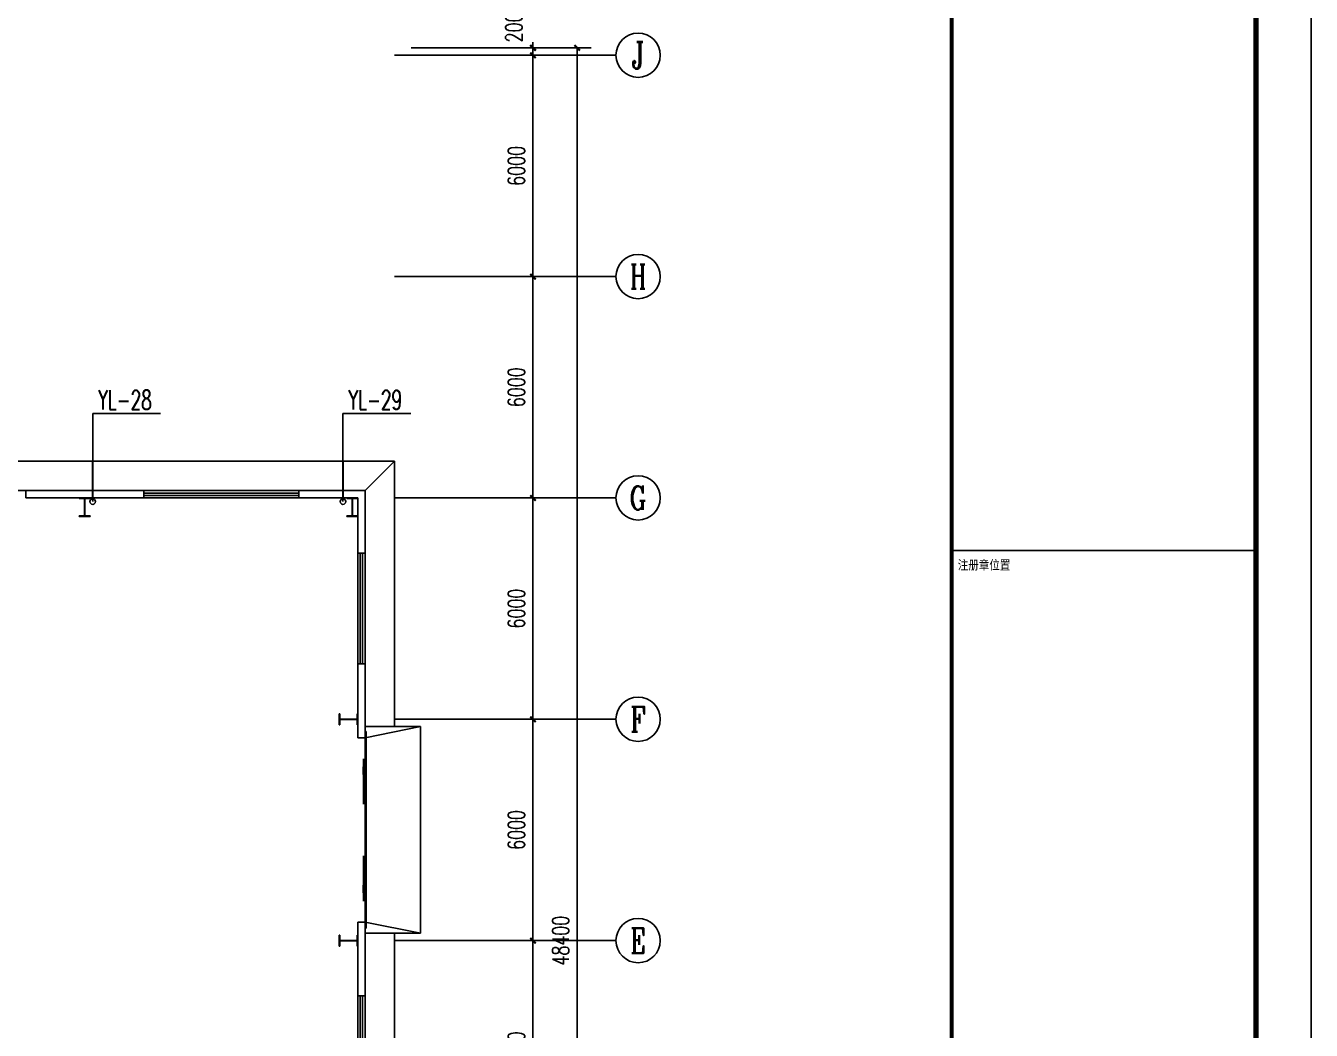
# Model space of a CAD drawing. Extents: x -409572 to -157272, y 600795 to 878326.
# Drawn here: x -192119 to -157272, y 741609 to 768839 of the extents above; entities that cross this region are included whole.
import ezdxf
from ezdxf.enums import TextEntityAlignment as Align

# ---------------------------------------------------------------- set-up
doc = ezdxf.new("R2010")
doc.units = 0
doc.header["$LTSCALE"] = 1000
doc.header["$MEASUREMENT"] = 0
doc.linetypes.add('PHANTOM2', pattern=[1.25, 0.625, -0.125, 0.125, -0.125, 0.125, -0.125])
doc.layers.get('0').update_dxf_attribs({"linetype": 'CONTINUOUS'})
doc.layers.get('DEFPOINTS').update_dxf_attribs({"linetype": 'CONTINUOUS'})
for name, color, linetype in [('AXIS', 3, 'CONTINUOUS'), ('AXIS_TEXT', 7, 'CONTINUOUS'), ('COLUMN', 9, 'CONTINUOUS'), ('DIM_雨水', 3, 'CONTINUOUS'), ('GROUND', 2, 'CONTINUOUS'), ('PIPE-雨水', 4, 'PHANTOM2'), ('PP-PM-TK', 7, 'CONTINUOUS'), ('PUB_TEXT', 7, 'CONTINUOUS'), ('PUB_TITLE', 4, 'CONTINUOUS'), ('STAIR', 2, 'CONTINUOUS'), ('TWT_TEXT', 7, 'CONTINUOUS'), ('VPIPE-雨水', 4, 'PHANTOM2'), ('WALL', 9, 'CONTINUOUS'), ('WINDOW', 4, 'CONTINUOUS')]:
    doc.layers.add(name, color=color, linetype=linetype)
doc.styles.add('_TCH_AXIS', font='COMPLEX', dxfattribs={"bigfont": 'GBCBIG'})
doc.styles.add('_TWT_SERIAL', font='COMPLEX', dxfattribs={"width": 0.8, "height": 3.5, "bigfont": 'HZTXT'})
doc.styles.add('COMPLEX', font='COMPLEX')
doc.styles.add('DIM_FONT', font='SIMPLEX.shx', dxfattribs={"width": 0.7})
doc.styles.add('TQ', font='txt.shx', dxfattribs={"width": 0.8, "bigfont": 'hztxt.shx'})
doc.dimstyles.new('DIMN150', dxfattribs={"dimscale": 1.5, "dimtxt": 300, "dimasz": 100, "dimexe": 250, "dimexo": 300, "dimgap": 150, "dimtad": 1, "dimdec": 0, "dimzin": 0, "dimtxsty": 'DIM_FONT', "dimblk": 'ARCHTICK', "dimcen": 0.09, "dimclrt": 7, "dimazin": 3, "dimtfac": 1, "dimtdec": 0, "dimtix": 1, "dimtmove": 0, "dimatfit": 3, "dimtolj": 1, "dimtzin": 0})

# ---------------------------------------------------------------- blocks, each defined once
blk = doc.blocks.new('$WINLIB2D$00000001')
at = {"color": 0}
for points in [[(-0.5, 0.5), (-0.5, -0.5)], [(-0.5, 0.5), (0.5, 0.5)], [(0.5, -0.5), (0.5, 0.5)], [(0.5, 0.1667), (-0.5, 0.1667)], [(0.5, -0.1667), (-0.5, -0.1667)], [(-0.5, -0.5), (0.5, -0.5)]]:
    blk.add_lwpolyline(points, dxfattribs=at)
blk = doc.blocks.new('$DORLIB2D$00000130')
at = {"color": 0, "linetype": 'CONTINUOUS'}
for p, q in [((-0.5333, 0.6601), (-0.5333, 0.5127)), ((0, 0.6601), (-0.5333, 0.6601)), ((0, 0.5127), (0, 0.6601)), ((0.5333, 0.6601), (0, 0.6601)), ((0.5333, 0.6601), (0.5333, 0.5127)), ((0, 0.5127), (-0.5333, 0.5127)), ((0.5333, 0.5127), (0, 0.5127)), ((-0.3853, 0.2694), (-0.1396, 0.2694)), ((-0.3853, 0.2694), (-0.2999, 0.2144)), ((-0.2999, 0.2144), (-0.2999, 0.2694)), ((0.3853, 0.2694), (0.1396, 0.2694)), ((0.2999, 0.2144), (0.2999, 0.2694)), ((0.3853, 0.2694), (0.2999, 0.2144))]:
    blk.add_line(p, q, dxfattribs=at)
blk = doc.blocks.new('_AXISO')
blk.add_circle((0, 0), 0.5)
at = {"layer": 'AXIS_TEXT', "style": 'COMPLEX', "width": 1.041667}
blk.add_attdef('A', text='', height=0.56, dxfattribs=at).set_placement((-0.25, -0.28), (0.25, -0.28), align=Align.FIT)
blk = doc.blocks.new('_ARCHTICK')
at = {"color": 0, "linetype": 'BYBLOCK', "const_width": 0.4}
blk.add_lwpolyline([(-0.5, -0.5), (0.5, 0.5)], dxfattribs=at)
blk = doc.blocks.new('*D64')
at = {"layer": 'AXIS', "color": 0}
for p, q in [((-181669, 766345), (-176794, 766345)), ((-177169, 717945), (-177169, 766345)), ((-181669, 717945), (-176794, 717945))]:
    blk.add_line(p, q, dxfattribs=at)
at = {"layer": 'DEFPOINTS', "color": 0}
for p in [(-182119, 766345), (-177169, 766345), (-182119, 717945)]:
    blk.add_point(p, dxfattribs=at)
at = {"layer": 'AXIS', "color": 0, "xscale": 150, "yscale": 150, "zscale": 150}
for p, rotation in [((-177169, 766345), 90), ((-177169, 717945), 270)]:
    blk.add_blockref('_ARCHTICK', p, dxfattribs=dict(at, rotation=rotation))
at = {"layer": 'AXIS', "color": 7, "insert": (-177619, 742145), "char_height": 450, "attachment_point": 5, "rotation": 90, "style": 'DIM_FONT'}
blk.add_mtext('\\A1;48400', dxfattribs=at)
blk = doc.blocks.new('*D69')
at = {"layer": 'AXIS', "color": 0}
for p, q in [((-181669, 742145), (-177994, 742145)), ((-178369, 736145), (-178369, 742145)), ((-181669, 736145), (-177994, 736145))]:
    blk.add_line(p, q, dxfattribs=at)
at = {"layer": 'DEFPOINTS', "color": 0}
for p in [(-182119, 742145), (-178369, 742145), (-182119, 736145)]:
    blk.add_point(p, dxfattribs=at)
at = {"layer": 'AXIS', "color": 0, "xscale": 150, "yscale": 150, "zscale": 150}
for p, rotation in [((-178369, 742145), 90), ((-178369, 736145), 270)]:
    blk.add_blockref('_ARCHTICK', p, dxfattribs=dict(at, rotation=rotation))
at = {"layer": 'AXIS', "color": 7, "insert": (-178819, 739145), "char_height": 450, "attachment_point": 5, "rotation": 90, "style": 'DIM_FONT'}
blk.add_mtext('\\A1;6000', dxfattribs=at)
blk = doc.blocks.new('*D70')
at = {"layer": 'AXIS', "color": 0}
for p, q in [((-181669, 748145), (-177994, 748145)), ((-178369, 742145), (-178369, 748145)), ((-181669, 742145), (-177994, 742145))]:
    blk.add_line(p, q, dxfattribs=at)
at = {"layer": 'DEFPOINTS', "color": 0}
for p in [(-182119, 748145), (-178369, 748145), (-182119, 742145)]:
    blk.add_point(p, dxfattribs=at)
at = {"layer": 'AXIS', "color": 0, "xscale": 150, "yscale": 150, "zscale": 150}
for p, rotation in [((-178369, 748145), 90), ((-178369, 742145), 270)]:
    blk.add_blockref('_ARCHTICK', p, dxfattribs=dict(at, rotation=rotation))
at = {"layer": 'AXIS', "color": 7, "insert": (-178819, 745145), "char_height": 450, "attachment_point": 5, "rotation": 90, "style": 'DIM_FONT'}
blk.add_mtext('\\A1;6000', dxfattribs=at)
blk = doc.blocks.new('*D71')
at = {"layer": 'AXIS', "color": 0}
for p, q in [((-181669, 754145), (-177994, 754145)), ((-178369, 748145), (-178369, 754145)), ((-181669, 748145), (-177994, 748145))]:
    blk.add_line(p, q, dxfattribs=at)
at = {"layer": 'DEFPOINTS', "color": 0}
for p in [(-182119, 754145), (-178369, 754145), (-182119, 748145)]:
    blk.add_point(p, dxfattribs=at)
at = {"layer": 'AXIS', "color": 0, "xscale": 150, "yscale": 150, "zscale": 150}
for p, rotation in [((-178369, 754145), 90), ((-178369, 748145), 270)]:
    blk.add_blockref('_ARCHTICK', p, dxfattribs=dict(at, rotation=rotation))
at = {"layer": 'AXIS', "color": 7, "insert": (-178819, 751145), "char_height": 450, "attachment_point": 5, "rotation": 90, "style": 'DIM_FONT'}
blk.add_mtext('\\A1;6000', dxfattribs=at)
blk = doc.blocks.new('*D72')
at = {"layer": 'AXIS', "color": 0}
for p, q in [((-181669, 760145), (-177994, 760145)), ((-178369, 754145), (-178369, 760145)), ((-181669, 754145), (-177994, 754145))]:
    blk.add_line(p, q, dxfattribs=at)
at = {"layer": 'DEFPOINTS', "color": 0}
for p in [(-182119, 760145), (-178369, 760145), (-182119, 754145)]:
    blk.add_point(p, dxfattribs=at)
at = {"layer": 'AXIS', "color": 0, "xscale": 150, "yscale": 150, "zscale": 150}
for p, rotation in [((-178369, 760145), 90), ((-178369, 754145), 270)]:
    blk.add_blockref('_ARCHTICK', p, dxfattribs=dict(at, rotation=rotation))
at = {"layer": 'AXIS', "color": 7, "insert": (-178819, 757145), "char_height": 450, "attachment_point": 5, "rotation": 90, "style": 'DIM_FONT'}
blk.add_mtext('\\A1;6000', dxfattribs=at)
blk = doc.blocks.new('*D73')
at = {"layer": 'AXIS', "color": 0}
for p, q in [((-181669, 766145), (-177994, 766145)), ((-178369, 760145), (-178369, 766145)), ((-181669, 760145), (-177994, 760145))]:
    blk.add_line(p, q, dxfattribs=at)
at = {"layer": 'DEFPOINTS', "color": 0}
for p in [(-182119, 766145), (-178369, 766145), (-182119, 760145)]:
    blk.add_point(p, dxfattribs=at)
at = {"layer": 'AXIS', "color": 0, "xscale": 150, "yscale": 150, "zscale": 150}
for p, rotation in [((-178369, 766145), 90), ((-178369, 760145), 270)]:
    blk.add_blockref('_ARCHTICK', p, dxfattribs=dict(at, rotation=rotation))
at = {"layer": 'AXIS', "color": 7, "insert": (-178819, 763145), "char_height": 450, "attachment_point": 5, "rotation": 90, "style": 'DIM_FONT'}
blk.add_mtext('\\A1;6000', dxfattribs=at)
blk = doc.blocks.new('*D74')
at = {"layer": 'AXIS', "color": 0}
for p, q in [((-181669, 766345), (-177994, 766345)), ((-178369, 766345), (-178369, 766495)), ((-178369, 766145), (-178369, 766345)), ((-181669, 766145), (-177994, 766145)), ((-178369, 766145), (-178369, 765995))]:
    blk.add_line(p, q, dxfattribs=at)
at = {"layer": 'DEFPOINTS', "color": 0}
for p in [(-182119, 766345), (-178369, 766345), (-182119, 766145)]:
    blk.add_point(p, dxfattribs=at)
at = {"layer": 'AXIS', "color": 0, "xscale": 150, "yscale": 150, "zscale": 150}
for p, rotation in [((-178369, 766345), 270), ((-178369, 766145), 90)]:
    blk.add_blockref('_ARCHTICK', p, dxfattribs=dict(at, rotation=rotation))
at = {"layer": 'AXIS', "color": 7, "insert": (-178886, 766900), "char_height": 450, "attachment_point": 5, "rotation": 90, "style": 'DIM_FONT'}
blk.add_mtext('\\A1;200', dxfattribs=at)
blk = doc.blocks.new('JOJ')
at = {"layer": 'AXIS', "color": 8}
for p, q in [((-182118.8, 766145.4), (-176118.8, 766145.4)), ((-182118.8, 760145.4), (-176118.8, 760145.4)), ((-182118.8, 754145.4), (-176118.8, 754145.4)), ((-182118.8, 748145.4), (-176118.8, 748145.4)), ((-182118.8, 742145.4), (-176118.8, 742145.4))]:
    blk.add_line(p, q, dxfattribs=at)
at = {"layer": 'COLUMN', "color": 8}
for p, q in [((-190368.8, 754145.4), (-190668.8, 754145.4)), ((-190668.8, 754145.4), (-190668.8, 754127.4)), ((-190668.8, 754127.4), (-190528.8, 754127.4)), ((-190528.8, 754127.4), (-190523.8, 754122.4)), ((-190523.8, 754122.4), (-190523.8, 753668.4)), ((-190513.8, 754122.4), (-190508.8, 754127.4)), ((-190513.8, 753668.4), (-190513.8, 754122.4)), ((-190508.8, 754127.4), (-190368.8, 754127.4)), ((-190368.8, 754127.4), (-190368.8, 754145.4)), ((-183118.8, 754145.4), (-183418.8, 754145.4)), ((-183418.8, 754145.4), (-183418.8, 754127.4)), ((-183418.8, 754127.4), (-183278.8, 754127.4)), ((-183278.8, 754127.4), (-183273.8, 754122.4)), ((-183273.8, 754122.4), (-183273.8, 753668.4)), ((-183263.8, 754122.4), (-183258.8, 754127.4)), ((-183263.8, 753668.4), (-183263.8, 754122.4)), ((-183258.8, 754127.4), (-183118.8, 754127.4)), ((-183118.8, 754127.4), (-183118.8, 754145.4)), ((-190528.8, 753663.4), (-190668.8, 753663.4)), ((-190668.8, 753663.4), (-190668.8, 753645.4)), ((-190668.8, 753645.4), (-190368.8, 753645.4)), ((-190523.8, 753668.4), (-190528.8, 753663.4)), ((-190508.8, 753663.4), (-190513.8, 753668.4)), ((-190368.8, 753663.4), (-190508.8, 753663.4)), ((-190368.8, 753645.4), (-190368.8, 753663.4)), ((-183278.8, 753663.4), (-183418.8, 753663.4)), ((-183418.8, 753663.4), (-183418.8, 753645.4)), ((-183418.8, 753645.4), (-183118.8, 753645.4)), ((-183273.8, 753668.4), (-183278.8, 753663.4)), ((-183258.8, 753663.4), (-183263.8, 753668.4)), ((-183118.8, 753663.4), (-183258.8, 753663.4)), ((-183118.8, 753645.4), (-183118.8, 753663.4)), ((-183600.8, 748295.4), (-183618.8, 748295.4)), ((-183618.8, 748295.4), (-183618.8, 747995.4)), ((-183600.8, 748155.4), (-183600.8, 748295.4)), ((-183118.8, 748295.4), (-183136.8, 748295.4)), ((-183136.8, 748295.4), (-183136.8, 748155.4)), ((-183118.8, 747995.4), (-183118.8, 748295.4)), ((-183618.8, 747995.4), (-183600.8, 747995.4)), ((-183595.8, 748150.4), (-183600.8, 748155.4)), ((-183600.8, 748135.4), (-183595.8, 748140.4)), ((-183600.8, 747995.4), (-183600.8, 748135.4)), ((-183141.8, 748150.4), (-183595.8, 748150.4)), ((-183595.8, 748140.4), (-183141.8, 748140.4)), ((-183136.8, 748155.4), (-183141.8, 748150.4)), ((-183141.8, 748140.4), (-183136.8, 748135.4)), ((-183136.8, 748135.4), (-183136.8, 747995.4)), ((-183136.8, 747995.4), (-183118.8, 747995.4)), ((-183600.8, 742295.4), (-183618.8, 742295.4)), ((-183618.8, 742295.4), (-183618.8, 741995.4)), ((-183600.8, 742155.4), (-183600.8, 742295.4)), ((-183118.8, 742295.4), (-183136.8, 742295.4)), ((-183136.8, 742295.4), (-183136.8, 742155.4)), ((-183118.8, 741995.4), (-183118.8, 742295.4)), ((-183618.8, 741995.4), (-183600.8, 741995.4)), ((-183595.8, 742150.4), (-183600.8, 742155.4)), ((-183600.8, 742135.4), (-183595.8, 742140.4)), ((-183600.8, 741995.4), (-183600.8, 742135.4)), ((-183141.8, 742150.4), (-183595.8, 742150.4)), ((-183595.8, 742140.4), (-183141.8, 742140.4)), ((-183136.8, 742155.4), (-183141.8, 742150.4)), ((-183141.8, 742140.4), (-183136.8, 742135.4)), ((-183136.8, 742135.4), (-183136.8, 741995.4)), ((-183136.8, 741995.4), (-183118.8, 741995.4))]:
    blk.add_line(p, q, dxfattribs=at)
at = {"layer": 'GROUND', "color": 8}
for p, q in [((-182118.8, 755145.4), (-285568.8, 755145.4)), ((-182918.8, 754345.4), (-182118.8, 755145.4)), ((-182118.8, 747945.4), (-182118.8, 755145.4)), ((-182918.8, 754345.4), (-286368.8, 754345.4)), ((-182918.8, 747945.4), (-182918.8, 754345.4)), ((-182918.8, 729945.4), (-182918.8, 742345.4)), ((-182118.8, 729945.4), (-182118.8, 742345.4))]:
    blk.add_line(p, q, dxfattribs=at)
at = {"layer": 'STAIR', "color": 8}
for p, q in [((-181418.8, 747945.4), (-182918.8, 747945.4)), ((-182918.8, 742345.4), (-182918.8, 747945.4)), ((-182918.8, 747645.4), (-181418.8, 747945.4)), ((-181418.8, 742345.4), (-181418.8, 747945.4)), ((-182918.8, 742645.4), (-181418.8, 742345.4)), ((-181418.8, 742345.4), (-182918.8, 742345.4))]:
    blk.add_line(p, q, dxfattribs=at)
at = {"layer": 'WALL', "color": 8}
for p, q in [((-190518.8, 754345.4), (-192118.8, 754345.4)), ((-192118.8, 754345.4), (-192118.8, 754145.4)), ((-192118.8, 754145.4), (-190668.8, 754145.4)), ((-188918.8, 754345.4), (-190518.8, 754345.4)), ((-190368.8, 754145.4), (-188918.8, 754145.4)), ((-188918.8, 754145.4), (-188918.8, 754345.4)), ((-182918.8, 754345.4), (-184718.8, 754345.4)), ((-184718.8, 754345.4), (-184718.8, 754145.4)), ((-184718.8, 754145.4), (-183418.8, 754145.4)), ((-183118.8, 754127.4), (-183118.8, 753663.4)), ((-182918.8, 752645.4), (-182918.8, 754345.4)), ((-183118.8, 753645.4), (-183118.8, 752645.4)), ((-183118.8, 752645.4), (-182918.8, 752645.4)), ((-182918.8, 749645.4), (-183118.8, 749645.4)), ((-183118.8, 749645.4), (-183118.8, 748295.4)), ((-182918.8, 748145.4), (-182918.8, 749645.4)), ((-183118.8, 747995.4), (-183118.8, 747645.4)), ((-182918.8, 747645.4), (-182918.8, 748145.4)), ((-183118.8, 747645.4), (-182918.8, 747645.4)), ((-182918.8, 742645.4), (-183118.8, 742645.4)), ((-183118.8, 742645.4), (-183118.8, 742295.4)), ((-182918.8, 742145.4), (-182918.8, 742645.4)), ((-183118.8, 741995.4), (-183118.8, 740645.4)), ((-182918.8, 740645.4), (-182918.8, 742145.4)), ((-183118.8, 740645.4), (-182918.8, 740645.4))]:
    blk.add_line(p, q, dxfattribs=at)
at = {"layer": 'AXIS', "color": 8}
ref = blk.add_blockref('_AXISO', (-175518.8, 766145.4), dxfattribs=dict(at, xscale=1200, yscale=1200, zscale=1200))
ref.add_attrib('A', 'J', dxfattribs={"layer": 'AXIS_TEXT', "color": 8, "height": 729.9, "style": '_TCH_AXIS', "width": 0.909091}).set_placement((-175692.6, 765780.5), (-175345, 765780.5), align=Align.FIT)
ref = blk.add_blockref('_AXISO', (-175518.8, 760145.4), dxfattribs=dict(at, xscale=1200, yscale=1200, zscale=1200))
ref.add_attrib('A', 'H', dxfattribs={"layer": 'AXIS_TEXT', "color": 8, "height": 657.6, "style": '_TCH_AXIS', "width": 0.7}).set_placement((-175738, 759816.7), (-175299.6, 759816.7), align=Align.FIT)
ref = blk.add_blockref('_AXISO', (-175518.8, 754145.4), dxfattribs=dict(at, xscale=1200, yscale=1200, zscale=1200))
ref.add_attrib('A', 'G', dxfattribs={"layer": 'AXIS_TEXT', "color": 8, "height": 641, "style": '_TCH_AXIS', "width": 0.833333}).set_placement((-175747.7, 753824.9), (-175289.8, 753824.9), align=Align.FIT)
ref = blk.add_blockref('_AXISO', (-175518.8, 748145.4), dxfattribs=dict(at, xscale=1200, yscale=1200, zscale=1200))
ref.add_attrib('A', 'F', dxfattribs={"layer": 'AXIS_TEXT', "color": 8, "height": 674.8, "style": '_TCH_AXIS', "width": 0.8125}).set_placement((-175727.6, 747808.1), (-175309.9, 747808.1), align=Align.FIT)
ref = blk.add_blockref('_AXISO', (-175518.8, 742145.4), dxfattribs=dict(at, xscale=1200, yscale=1200, zscale=1200))
ref.add_attrib('A', 'E', dxfattribs={"layer": 'AXIS_TEXT', "color": 8, "height": 674.8, "style": '_TCH_AXIS', "width": 0.8125}).set_placement((-175727.6, 741808.1), (-175309.9, 741808.1), align=Align.FIT)
at = {"layer": 'WINDOW', "color": 8, "xscale": 4200, "yscale": -200, "zscale": 4200}
blk.add_blockref('$WINLIB2D$00000001', (-186818.8, 754245.4), dxfattribs=at)
at = {"layer": 'WINDOW', "color": 8, "yscale": 200, "rotation": 270}
for name, p, xscale, zscale in [('$WINLIB2D$00000001', (-183018.8, 751145.4), 3000, 3000), ('$DORLIB2D$00000130', (-183018.8, 745145.4), -5000, -5000), ('$WINLIB2D$00000001', (-183018.8, 739145.4), 3000, 3000)]:
    blk.add_blockref(name, p, dxfattribs=dict(at, xscale=xscale, zscale=zscale))
at = {"layer": 'AXIS', "color": 8}
dim = blk.add_linear_dim(base=(-178368.8, 766345.4), p1=(-182118.8, 766145.4), p2=(-182118.8, 766345.4), angle=90, dimstyle='DIMN150', dxfattribs=at)
dim.commit()
dim.dimension.update_dxf_attribs({"geometry": '*D74', "text_midpoint": (-178886.3, 766900.4), "dimtype": 161})
for p1, p2, distance, picture, middle in [((-182118.8, 717945.4), (-182118.8, 766345.4), -4950, '*D64', (-177618.8, 742145.4)), ((-182118.8, 760145.4), (-182118.8, 766145.4), -3750, '*D73', (-178818.8, 763145.4)), ((-182118.8, 754145.4), (-182118.8, 760145.4), -3750, '*D72', (-178818.8, 757145.4)), ((-182118.8, 748145.4), (-182118.8, 754145.4), -3750, '*D71', (-178818.8, 751145.4)), ((-182118.8, 742145.4), (-182118.8, 748145.4), -3750, '*D70', (-178818.8, 745145.4)), ((-182118.8, 736145.4), (-182118.8, 742145.4), -3750, '*D69', (-178818.8, 739145.4))]:
    dim = blk.add_aligned_dim(p1=p1, p2=p2, distance=distance, dimstyle='DIMN150', dxfattribs=at)
    dim.commit()
    dim.dimension.update_dxf_attribs({"geometry": picture, "text_midpoint": middle})

msp = doc.modelspace()

# ---------------------------------------------------------------- linework, layer by layer
at = {"layer": 'DIM_雨水'}
for p, q in [((-190302.9, 755939.8, -3000), (-190302.9, 758329.6, -3000)), ((-190302.9, 758329.6, -3000), (-188466.1, 758329.6, -3000)), ((-183518.5, 755939.8, -3000), (-183518.5, 758329.6, -3000)), ((-183518.5, 758329.6, -3000), (-181681.6, 758329.6, -3000))]:
    msp.add_line(p, q, dxfattribs=at)
at = {"layer": 'PIPE-雨水', "const_width": 52.5}
for points in [[(-190302.9, 756014.8), (-190302.9, 757039.4)], [(-183518.5, 756014.8), (-183518.5, 757039.4)]]:
    msp.add_lwpolyline(points, dxfattribs=at)
at = {"layer": 'PP-PM-TK', "color": 4}
msp.add_line((-167022, 754614.4), (-158772, 754614.4), dxfattribs=at)
at = {"layer": 'PP-PM-TK', "color": 4, "const_width": 105}
msp.add_lwpolyline([(-167022, 784659), (-167022, 698559.1)], dxfattribs=at)
at = {"layer": 'PUB_TITLE'}
msp.add_lwpolyline([(-409572, 697059), (-157272, 697059), (-157272, 786159), (-409572, 786159)], close=True, dxfattribs=at)
at = {"layer": 'PUB_TITLE', "const_width": 150}
msp.add_lwpolyline([(-405822, 698559), (-158772, 698559), (-158772, 784659), (-405822, 784659)], close=True, dxfattribs=at)
at = {"layer": 'VPIPE-雨水', "linetype": 'CONTINUOUS'}
for centre in [(-190302.9, 755939.8), (-183518.5, 755939.8)]:
    msp.add_circle(centre, 75, dxfattribs=at)

# ---------------------------------------------------------------- block references
msp.add_blockref('JOJ', (0, 1894))

# ---------------------------------------------------------------- texts
at = {"layer": 'PUB_TEXT', "color": 2, "style": 'TQ'}
msp.add_text('注册章位置', height=285, dxfattribs=at).set_placement((-166855, 754069.5))
at = {"layer": 'TWT_TEXT', "style": '_TWT_SERIAL', "width": 0.64}
for s, p in [('YL-28', (-190155.1, 758434.6, -3000)), ('YL-29', (-183370.6, 758434.6, -3000))]:
    msp.add_text(s, height=525, dxfattribs=at).set_placement(p)

doc.saveas('drawing.dxf')
